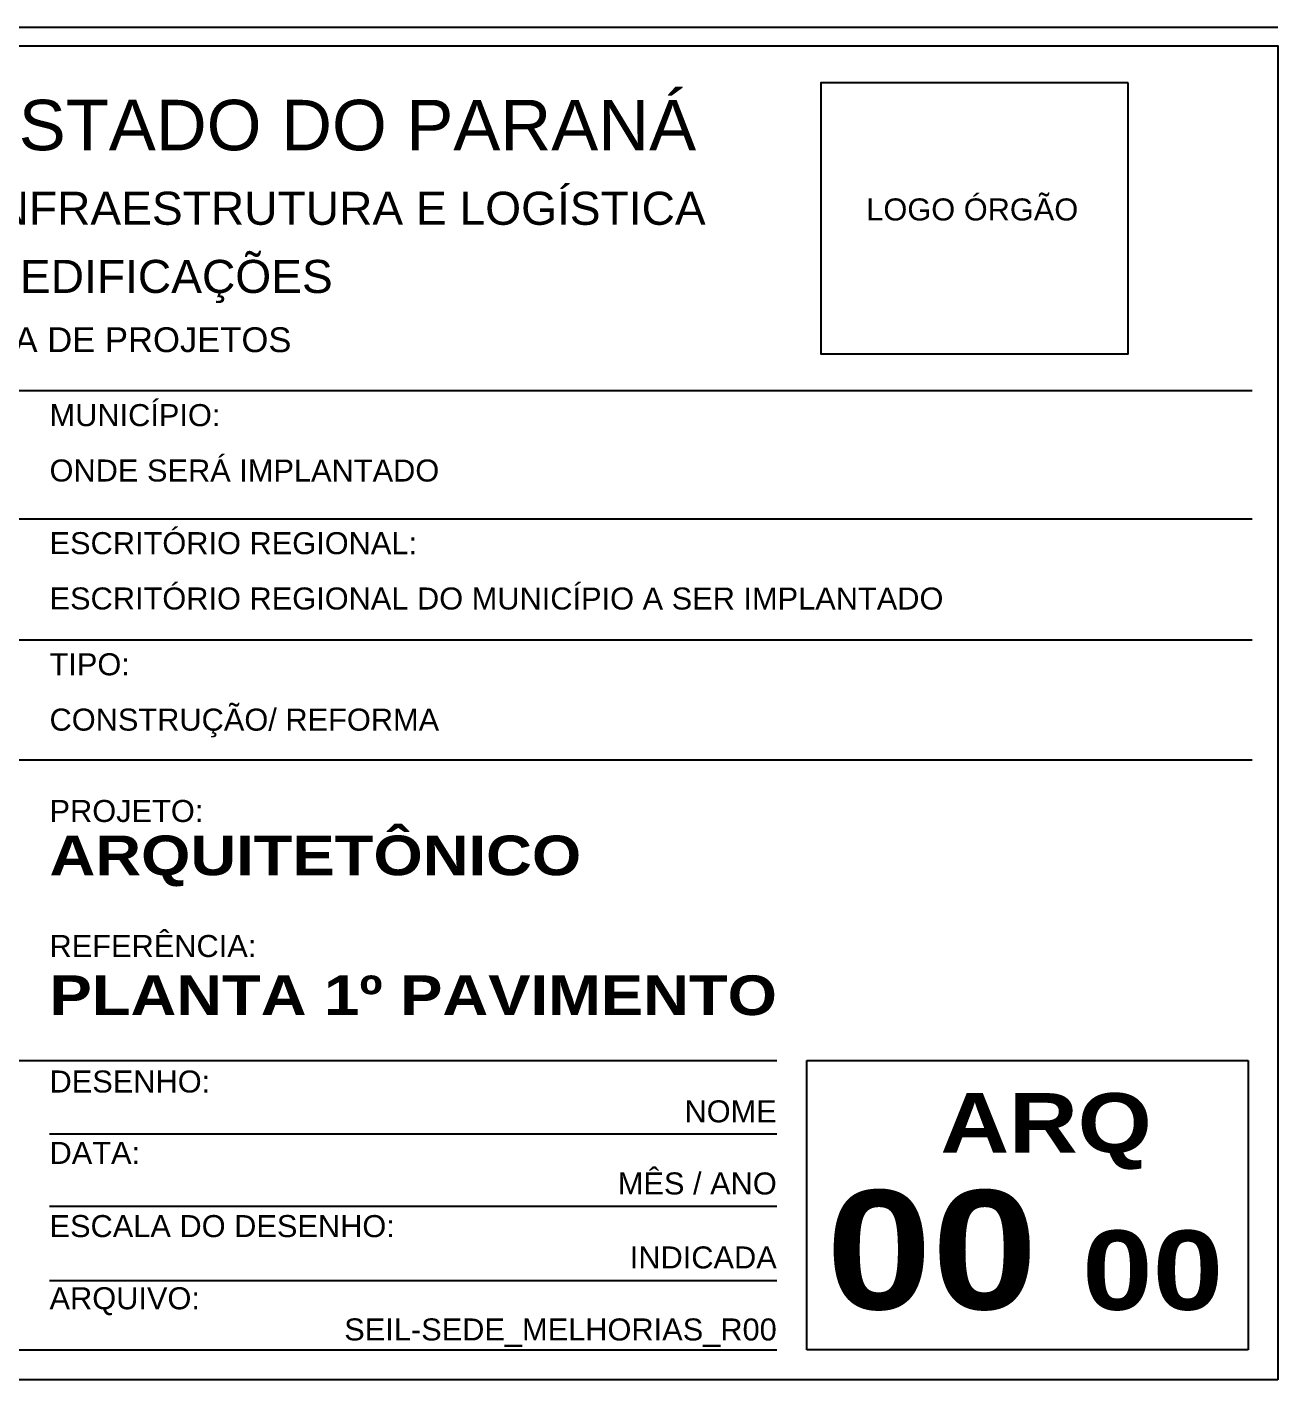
# Model space of a CAD drawing. Header units: millimetres. Extents: x 0 to 687901, y 0 to 346525.
# Drawn here: x 32707 to 34795, y 82693 to 84950 of the extents above; entities that cross this region are included whole.
import ezdxf
from ezdxf.enums import TextEntityAlignment as Align

# ---------------------------------------------------------------- set-up
doc = ezdxf.new("R2010")
doc.units = ezdxf.units.MM
doc.layers.add('ARQ_Texto', color=7, linetype='Continuous')
doc.styles.add('ARIAL', font='arial.ttf')
doc.styles.add('arial bold', font='')
doc.styles.get('arial bold').set_extended_font_data('Arial Black')

msp = doc.modelspace()

# ---------------------------------------------------------------- linework, layer by layer
at = {"layer": 'ARQ_Texto'}
for p, q in [((30419.9, 84949.8), (34794.9, 84949.8)), ((30469.9, 84343.2), (34751.8, 84343.2)), ((30469.9, 84129.6), (34751.7, 84129.6)), ((30469.9, 83927.5), (34751.7, 83927.5)), ((30469.9, 83727.5), (34751.8, 83727.5)), ((30469.9, 83225.6), (33958.5, 83225.6)), ((34008.5, 83225.6), (34744.9, 83225.5)), ((34008.5, 82742.8), (34008.5, 83225.6)), ((34744.9, 83225.5), (34744.9, 82742.8)), ((32744.9, 83103.3), (33958.5, 83103.3)), ((32744.9, 82983), (33958.5, 82982.9)), ((32744.9, 82858.8), (33958.5, 82858.7)), ((30469.9, 82742.8), (33958.5, 82742.8)), ((34744.9, 82742.8), (34008.5, 82742.8))]:
    msp.add_line(p, q, dxfattribs=at)
for points in [[(34794.9, 82692.8), (30419.9, 82692.8), (30419.9, 84918.2), (34794.9, 84918.2)], [(34544.9, 84856.5), (34032.2, 84856.5), (34032.2, 84404.4), (34544.9, 84404.4)]]:
    msp.add_lwpolyline(points, close=True, dxfattribs=at)

# ---------------------------------------------------------------- texts
at = {"layer": 'ARQ_Texto', "style": 'ARIAL'}
for s, height, p in [('GOVERNO DO ESTADO DO PARANÁ', 84.189, (32798.1, 84786.3)), ('SEIL - SECRETARIA DE INFRAESTRUTURA E LOGÍSTICA', 55.125, (32798.1, 84647.5)), ('PARANÁ EDIFICAÇÕES', 55.125, (32787.5, 84533.8)), ('GERÊNCIA DE PROJETOS', 41.344, (32786, 84428.2))]:
    msp.add_text(s, height=height, rotation=359.9947, dxfattribs=at).set_placement(p, align=Align.MIDDLE_CENTER)
at = {"layer": 'ARQ_Texto'}
for s, height, style, p in [('LOGO ÓRGÃO', 36.75, 'ARIAL', (34107.9, 84645.5)), ('MUNICÍPIO: ', 36.75, 'ARIAL', (32744.9, 84302.4)), ('ONDE SERÁ IMPLANTADO', 36.75, 'ARIAL', (32744.9, 84210)), ('ESCRITÓRIO REGIONAL: ', 36.75, 'ARIAL', (32744.9, 84088.8)), ('ESCRITÓRIO REGIONAL DO MUNICÍPIO A SER IMPLANTADO', 36.75, 'ARIAL', (32744.9, 83996.5)), ('TIPO: ', 36.75, 'ARIAL', (32744.9, 83886.7)), ('CONSTRUÇÃO/ REFORMA', 36.75, 'ARIAL', (32744.9, 83794.4)), ('PROJETO:', 36.75, 'ARIAL', (32744.9, 83642)), ('REFERÊNCIA:', 36.75, 'ARIAL', (32744.9, 83416.7)), ('PLANTA 1º PAVIMENTO ', 66.15, 'arial bold', (32744.9, 83334.7)), ('DESENHO: ', 36.75, 'ARIAL', (32744.9, 83190.7)), ('DATA:', 36.75, 'ARIAL', (32744.9, 83071.6)), ('ESCALA DO DESENHO:', 36.75, 'ARIAL', (32744.9, 82949.5)), ('ARQUIVO:', 36.75, 'ARIAL', (32744.9, 82829.1))]:
    msp.add_text(s, height=height, rotation=359.9947, dxfattribs=dict(at, style=style)).set_placement(p, align=Align.MIDDLE_LEFT)
at = {"layer": 'ARQ_Texto', "style": 'arial bold'}
for s, height, p in [('ARQUITETÔNICO', 66.15, (32744.9, 83534.9)), ('ARQ', 99.23, (34231.7, 83072.1)), ('00', 198.45, (34040.9, 82810.7)), ('00', 132.3, (34468.2, 82809.8))]:
    msp.add_text(s, height=height, rotation=359.9947, dxfattribs=at).set_placement(p)
at = {"layer": 'ARQ_Texto', "style": 'ARIAL'}
for s, p in [('NOME', (33958.5, 83140.9)), ('MÊS / ANO', (33958.5, 83020.6)), ('INDICADA', (33958.5, 82897.2)), ('SEIL-SEDE_MELHORIAS_R00', (33958.5, 82777))]:
    msp.add_text(s, height=36.75, rotation=359.9947, dxfattribs=at).set_placement(p, align=Align.MIDDLE_RIGHT)

doc.saveas('drawing.dxf')
